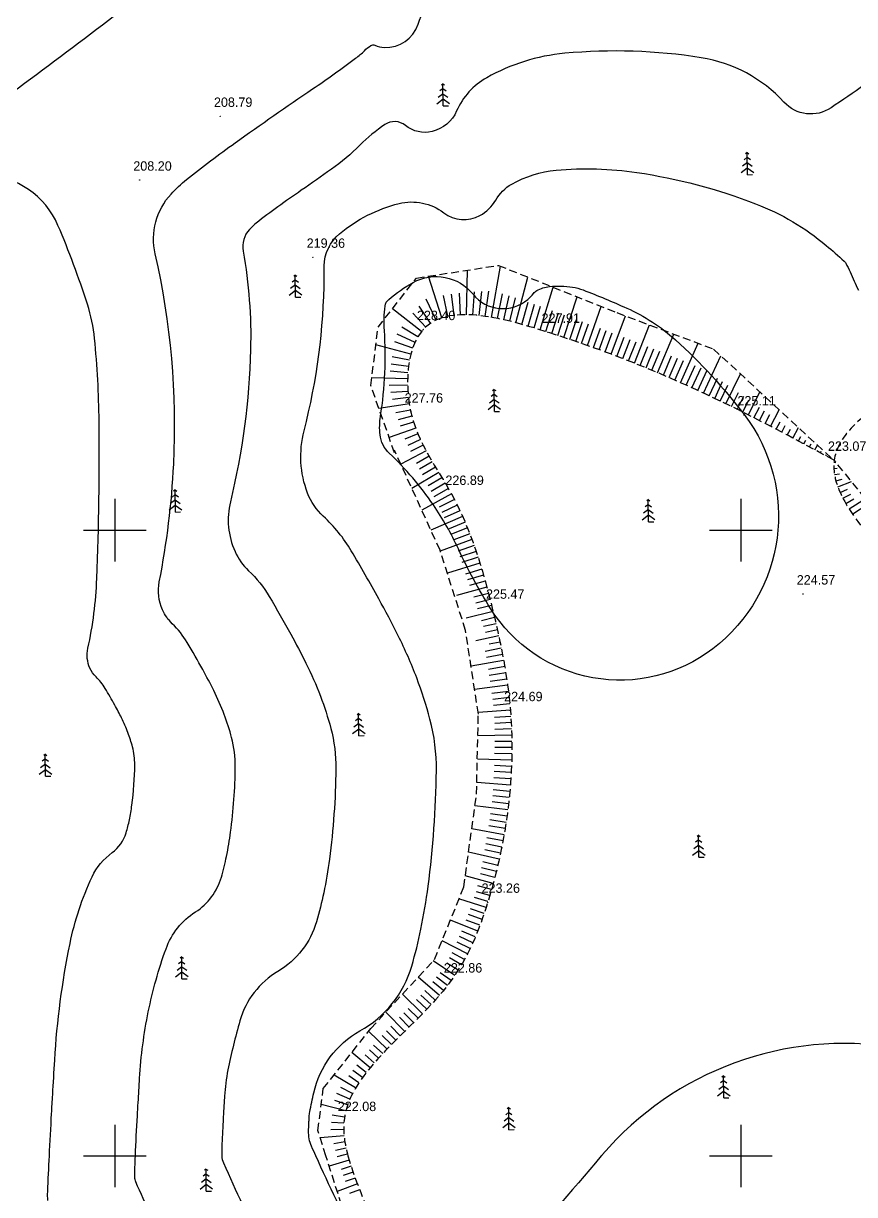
# Model space of a CAD drawing. Extents: x -83928 to -81707, y 15464 to 18601.
# Drawn here: x -82629.2 to -82363.7, y 16987.7 to 17362 of the extents above; entities that cross this region are included whole.
import ezdxf

# ---------------------------------------------------------------- set-up
doc = ezdxf.new("R2010")
doc.units = 0
doc.header["$MEASUREMENT"] = 0
doc.linetypes.add('INTERROMPU', pattern=[0.75, 0.5, -0.25])
doc.layers.add('ACCE', color=4, linetype='INTERROMPU', lineweight=25)
for name, color, linetype in [('ALT', 7, 'Continuous'), ('Carroyage 1', 7, 'Continuous'), ('CNiv_1', 1, 'Continuous'), ('LIMITE', 40, 'INTERROMPU'), ('POINTS', 3, 'Continuous'), ('Talus', 5, 'Continuous'), ('USL', 2, 'Continuous')]:
    doc.layers.add(name, color=color, linetype=linetype)

# ---------------------------------------------------------------- blocks, each defined once
blk = doc.blocks.new('T10')
at = {"layer": 'USL'}
for p, q in [((0.02, 1.94), (-0.77, 1.36)), ((0.02, 2.78), (-0.5, 2.4)), ((0.02, 3.53), (-0.26, 3.33)), ((-0.02, 3.53), (0.26, 3.33)), ((-0.02, 2.78), (0.5, 2.4)), ((-0.02, 1.94), (0.77, 1.36)), ((0, 0), (0, 3.5)), ((-1, 0.34), (-0.02, 1.1)), ((-0.02, 1.1), (1.01, 0.34)), ((0, 0), (0.83, 0))]:
    blk.add_line(p, q, dxfattribs=at)

msp = doc.modelspace()

# ---------------------------------------------------------------- linework, layer by layer
at = {"layer": 'ACCE', "linetype": 'INTERROMPU', "ltscale": 5, "extrusion": (0.000932032, -0.005533, 0.999984), "elevation": 27.49}
for points in [[(-82398.56, 17468.34), (-82341.2, 17418.95), (-82325.08, 17403.27), (-82309.02, 17390.07), (-82243.32, 17317.35)], [(-82404.08, 17461.94), (-82346.9, 17412.71), (-82330.72, 17396.97), (-82314.87, 17383.94), (-82249.59, 17311.69)]]:
    msp.add_lwpolyline(points, dxfattribs=at)
at = {"layer": 'Carroyage 1'}
for p, q in [((-82600, 17210), (-82600, 17190)), ((-82400, 17210), (-82400, 17190)), ((-82610, 17200), (-82590, 17200)), ((-82410, 17200), (-82390, 17200)), ((-82600, 17010), (-82600, 17000)), ((-82400, 17010), (-82400, 17000)), ((-82610, 17000), (-82590, 17000)), ((-82610, 17000), (-82590, 17000)), ((-82600, 17000), (-82600, 16990)), ((-82410, 17000), (-82390, 17000)), ((-82410, 17000), (-82390, 17000)), ((-82400, 17000), (-82400, 16990))]:
    msp.add_line(p, q, dxfattribs=at)
at = {"layer": 'CNiv_1'}
for points, elevation in [([(-82632.71, 17339.99, 0.005579), (-82602, 17363, 0.000762), (-82553.54, 17400.28, 0.035909)], 205), ([(-82593.43, 17000, -0.002439), (-82592.78, 17012.78, -0.000621), (-82592.53, 17017.08, -0.000344), (-82592.08, 17024.85, -0.035483), (-82589.29, 17046.09, -0.036399), (-82583.64, 17066.2, -0.164633), (-82574.22, 17078.01, 0.18106), (-82565.96, 17089.08, 0.020134), (-82564.31, 17095.76, 0.017661), (-82563, 17103.5, 0.030206), (-82561.51, 17124.38, 0.067584), (-82562.67, 17133.7, 0.026195), (-82565.06, 17141.13, 0.024595), (-82568.39, 17148.75, 0.01052), (-82571.9, 17155.43, 0.007947), (-82576.86, 17164.1, 0.068176), (-82581.63, 17170.1, -0.096693), (-82584.77, 17174.53, -0.155388), (-82585.79, 17183.49, 0.03609), (-82581.18, 17221.14, 0.068857), (-82587.09, 17288.3, -0.247335), (-82582, 17307.45, -0.037875), (-82577.05, 17312.07, -0.013153), (-82561.55, 17323.82, -0.00695), (-82536.83, 17341.03, 0.012412), (-82523.09, 17350.82, 0.031088), (-82520.25, 17353.24, -0.043974), (-82518.2, 17354.9, -0.262543), (-82516.95, 17355, 0.099266), (-82513.89, 17354.26, 0.333384), (-82503.12, 17361.71, -0.185635), (-82489.2, 17378.6, -0.105682)], 210), ([(-82360.55, 17342.3, -0.005477), (-82371.2, 17335, -0.3703), (-82386.25, 17336.8, 0.169347), (-82412.67, 17351, 0.062762), (-82456.29, 17352.41, 0.105682), (-82481.2, 17344.6, 0.161902), (-82490.81, 17333.98, -0.233352), (-82498.63, 17327.42, -0.235035), (-82507.17, 17329.35, 0.330438), (-82513.7, 17329.65, 0.048076), (-82521.69, 17323.07, -0.041636), (-82530.82, 17315.36, -0.003459), (-82540.43, 17308.63, 0.004438), (-82547.91, 17303.36, 0.013153), (-82554.8, 17298.14, 0.037875), (-82557, 17296.09, 0.234577), (-82559.01, 17289.19, -0.050828), (-82556.64, 17257.73, -0.052809), (-82563.08, 17209.09, 0.166447), (-82561.6, 17193.2, 0.096693), (-82557.26, 17187.06, -0.068176), (-82550.66, 17178.76, -0.007947), (-82543.78, 17166.75, -0.01052), (-82538.93, 17157.5, -0.024595), (-82534.31, 17146.96, -0.026195), (-82531, 17136.67, -0.067584), (-82529.39, 17123.76, -0.030206), (-82531.46, 17094.85, -0.017661), (-82533.27, 17084.13, -0.020134), (-82535.56, 17074.88, -0.190611), (-82547.88, 17058.99, 0.192486), (-82560.04, 17043.2, 0.018626), (-82563.86, 17027.5, 0.035483), (-82564.96, 17019.08, 0.000344), (-82565.23, 17014.54, 0.000621), (-82565.37, 17012.04, 0.00312), (-82565.77, 17003.92, 0.007691), (-82565.86, 17000.62, 0.023214), (-82565.84, 17000)], 215), ([(-82538.43, 17211.87, -0.154926), (-82539.54, 17231.74, 0.061013), (-82533.12, 17280.88, 0.002496), (-82533.12, 17282.98, -0.003598), (-82533.11, 17284.44, -0.219145), (-82528.21, 17294.74, -0.113237), (-82509.2, 17304.4, -0.227388), (-82494.94, 17301.47, 0.294678), (-82483.37, 17300.58, 0.139486), (-82478.34, 17305.49, -0.134922), (-82473.2, 17310.6, -0.105682), (-82459.04, 17315.04, -0.060237), (-82433.22, 17314.33, -0.055233), (-82395.3, 17304.33, -0.083026), (-82372.75, 17291, -0.009223), (-82367.03, 17286.01, -0.082203), (-82366.5, 17285.33, -0.026087), (-82365.14, 17282.54, 0.012712), (-82362.5, 17276.75, 0.021678)], 220), ([(-82620.89, 17000, -0.001691), (-82620.19, 17013.52, -0.000621), (-82619.84, 17019.61, -0.000344), (-82619.19, 17030.62, -0.035483), (-82614.3, 17067.92, -0.059667), (-82607.24, 17089.2, -0.12682), (-82600.82, 17096.95, 0.166833), (-82596.36, 17103.28, 0.020134), (-82595.34, 17107.39, 0.017661), (-82594.54, 17112.15, 0.030206), (-82593.62, 17125.01, 0.067584), (-82594.33, 17130.74, 0.026195), (-82595.8, 17135.31, 0.024595), (-82597.86, 17140, 0.01052), (-82600.01, 17144.11, 0.007947), (-82603.07, 17149.45, 0.068176), (-82606, 17153.14, -0.096693), (-82607.93, 17155.87, -0.161508), (-82608.59, 17162.26, 0.045115), (-82605.73, 17184.55, 0.011766), (-82605.02, 17234.79, 0.022295), (-82606.45, 17261.27, 0.053558), (-82608.74, 17272.21, 0.022187), (-82618.14, 17297.43, 0.294491), (-82641.71, 17313.43, -0.698334)], 205), ([(-82535.78, 17000, -0.001585), (-82537.15, 17003.09, -0.113233), (-82538.1, 17008.03, -0.001881), (-82538.02, 17010.07, -0.00312), (-82537.96, 17011.3, -0.000621), (-82537.92, 17012.01, -0.000344), (-82537.85, 17013.31, -0.035483), (-82537.74, 17014.13, -0.004729), (-82536.44, 17020.2, -0.213894), (-82521.69, 17039.95, 0.197527), (-82505.16, 17060.68, 0.020134), (-82502.23, 17072.5, 0.017661), (-82499.92, 17086.19, 0.030206), (-82497.28, 17123.14, 0.067584), (-82499.33, 17139.63, 0.026195), (-82503.56, 17152.78, 0.024595), (-82509.46, 17166.25, 0.01052), (-82515.67, 17178.08, 0.007947), (-82524.45, 17193.41, 0.07318), (-82533.4, 17204.44, -0.116773), (-82538.43, 17211.87, -0.154926)], 220), ([(-82350.58, 17034.65, 0.262098), (-82444.33, 17000.33, 0.000006), (-82444.62, 17000, 0.002223)], 220), ([(-82621.38, 16985.79, -0.028074), (-82621.42, 16988.57, -0.001429), (-82620.89, 17000)], 205), ([(-82583.57, 16970.43, -0.006442), (-82593.29, 16991.71, -0.099116), (-82593.62, 16993.21, -0.015842), (-82593.58, 16996.43, -0.000681), (-82593.43, 17000)], 210), ([(-82565.84, 17000, 0.08393), (-82565.29, 16997.84, 0.010234), (-82552.86, 16971.14, 0.016198), (-82544.29, 16955.04, -0.01797), (-82536.62, 16940.5, -0.168288), (-82534.95, 16926.12, 0.239803), (-82532.33, 16916, 0.133027), (-82527.66, 16912.92, -0.14566), (-82523.45, 16910, -0.020113), (-82516.91, 16901.11, 0.014194), (-82507.8, 16888.4, 0.005576), (-82492.62, 16868.92, 0.007826), (-82481.44, 16855.33, 0.008916), (-82480.44, 16854.19, 0.008916)], 215), ([(-82444.62, 17000, 0.00063), (-82473.82, 16965.74, 0.002223), (-82482.2, 16955.8, 0.007348), (-82495.63, 16939.23, -0.014626), (-82502.5, 16931, -0.189977), (-82506.73, 16928.85, -0.139126), (-82513, 16930, -0.390364), (-82518.18, 16943.41, 0.218281), (-82519.44, 16966.75, 0.002035), (-82521.02, 16969.72, -0.002841), (-82522.14, 16971.86, -0.014672), (-82535.78, 17000, -0.113233)], 220)]:
    msp.add_lwpolyline(points, format="xyb", dxfattribs=dict(at, elevation=elevation))
at = {"layer": 'CNiv_1', "flags": 128}
msp.add_lwpolyline([(-82399, 17237, -0.414029), (-82408.98, 17162.1, -0.442399), (-82480, 17175, -0.031521), (-82490.26, 17194, 0.042119), (-82498.24, 17208.07, 0.05287), (-82512.32, 17224.59, -0.17797), (-82515.27, 17230.53, -0.065391), (-82515.13, 17236.39, 0.027423), (-82513.75, 17250.25, 0.027715), (-82513.9, 17263.84, -0.04817), (-82513.67, 17271.67, -0.189535), (-82512.51, 17273.77, -0.046468), (-82504.7, 17279.15, -0.366971), (-82485.57, 17275.4, 0.424165), (-82468.11, 17273.74, 0.051851), (-82466.26, 17275.68, -0.100454), (-82465.2, 17276.6, -0.105682), (-82461.16, 17277.87, -0.060237), (-82453.78, 17277.67, -0.055233), (-82450.38, 17276.77, -0.012896), (-82436.5, 17271, -0.079329), (-82420.91, 17260.83, -0.04544)], format="xyb", close=True, dxfattribs=at)
at = {"layer": 'LIMITE', "linetype": 'INTERROMPU', "ltscale": 5, "extrusion": (0.000932032, -0.005533, 0.999984)}
for p, q in [((-82503.68, 17280.58, 191.03), (-82477.47, 17284.65, 191.03)), ((-82477.47, 17284.65, 191.03), (-82439.63, 17269.53, 190.91)), ((-82515.9, 17264.88, 190.96), (-82503.68, 17280.58, 191.03)), ((-82439.63, 17269.53, 190.91), (-82408.77, 17257.9, 190.82)), ((-82518.23, 17246.27, 190.86), (-82515.9, 17264.88, 190.96)), ((-82408.77, 17257.9, 190.82), (-82369.68, 17221.73, 190.58)), ((-82510.66, 17224.75, 190.73), (-82518.23, 17246.27, 190.86)), ((-82496.11, 17193.57, 190.55), (-82510.66, 17225.55, 190.74)), ((-82339.07, 17184.03, 197.67), (-82370.21, 17222.36, 197.91)), ((-82487.95, 17167.99, 190.4), (-82496.11, 17193.57, 190.55)), ((-82483.88, 17141.24, 190.24), (-82487.95, 17167.99, 190.4)), ((-82484.46, 17115.65, 190.1), (-82483.88, 17141.24, 190.24)), ((-82488.53, 17085.99, 189.94), (-82484.46, 17115.65, 190.1)), ((-82497.88, 17062.81, 189.82), (-82488.53, 17085.99, 189.94)), ((-82518.25, 17040.72, 189.72), (-82497.88, 17062.81, 189.82)), ((-82533.39, 17021.52, 189.63), (-82518.25, 17040.72, 189.72)), ((-82535.14, 17008.15, 189.56), (-82533.39, 17021.52, 189.63)), ((-82532.55, 17000, 189.51), (-82535.14, 17008.15, 189.56)), ((-82527.57, 16984.31, 189.42), (-82532.55, 17000, 189.51))]:
    msp.add_line(p, q, dxfattribs=at)
at = {"layer": 'LIMITE', "linetype": 'INTERROMPU', "ltscale": 5, "extrusion": (0.003135, -0.012036, 0.999923), "elevation": -267.65}
msp.add_lwpolyline([(-82452.11, 17507.6), (-82455.54, 17501.56), (-82487.39, 17481.59), (-82546.15, 17469.76), (-82581.96, 17446.68), (-82598.11, 17417.97), (-82642.12, 17402.04), (-82674.6, 17371.39), (-82708.84, 17372.91), (-82729.53, 17318.78)], dxfattribs=at)
at = {"layer": 'LIMITE', "linetype": 'INTERROMPU', "ltscale": 5}
msp.add_spline([(-82203.95, 17367.36, 199.13), (-82230.46, 17316.54, 198.6), (-82270.59, 17279.52, 198.28), (-82288.23, 17283.75, 198.39), (-82327.95, 17259.91, 198.23), (-82370.21, 17222.35, 198.48), (-82343.1, 17181.06, 197.65)], degree=3, dxfattribs=at)
for points, knots in [([(-82370.21, 17222.36, 197.91), (-82396.86, 17236.74, 198.01), (-82434.09, 17256.84, 198.16), (-82505.21, 17275.56, 198.33), (-82508.56, 17234.46, 198.1), (-82489.11, 17209.91, 197.95), (-82479.32, 17176.82, 197.75), (-82470.44, 17133.27, 197.13), (-82476.08, 17091.05, 196.66), (-82493.92, 17046.39, 196.18), (-82529.7, 17024.64, 196), (-82526.58, 17003.93, 195.78), (-82525.52, 17000, 195.73)], [0, 0, 0, 0, 100.209779, 140.01896, 166.669814, 196.037881, 234.650469, 267.898502, 329.572572, 357.758757, 413.507257, 426.019325, 426.019325, 426.019325, 426.019325]), ([(-82370.21, 17222.36, 197.91), (-82396.86, 17236.74, 198.01), (-82434.09, 17256.84, 198.16), (-82505.21, 17275.56, 198.33), (-82508.56, 17234.46, 198.1), (-82489.11, 17209.91, 197.95), (-82479.32, 17176.82, 197.75), (-82470.44, 17133.27, 197.13), (-82476.08, 17091.05, 196.66), (-82493.92, 17046.39, 196.18), (-82529.7, 17024.64, 196), (-82526.58, 17003.93, 195.78), (-82525.52, 17000, 195.73)], [0, 0, 0, 0, 100.209779, 140.01896, 166.669814, 196.037881, 234.650469, 267.898502, 329.572572, 357.758757, 413.507257, 426.019325, 426.019325, 426.019325, 426.019325]), ([(-82525.52, 17000, 195.73), (-82523.16, 16991.33, 195.63), (-82510.93, 16967.57, 195.32), (-82522.44, 16900, 193.89), (-82447.39, 16851.72, 199.05), (-82443.13, 16774.38, 192.28), (-82477.17, 16742.59, 192.66), (-82496.45, 16699.79, 191.94), (-82499.09, 16628.25, 191.19), (-82546.86, 16629.31, 191.29), (-82571.05, 16629.84, 191.34)], [426.019325, 426.019325, 426.019325, 426.019325, 453.644254, 496.652813, 621.95746, 672.489024, 701.694099, 755.865166, 816.146168, 877.992146, 877.992146, 877.992146, 877.992146]), ([(-82525.52, 17000, 195.73), (-82523.16, 16991.33, 195.63), (-82510.93, 16967.57, 195.32), (-82522.44, 16900, 193.89), (-82447.39, 16851.72, 199.05), (-82443.13, 16774.38, 192.28), (-82477.17, 16742.59, 192.66), (-82496.45, 16699.79, 191.94), (-82499.09, 16628.25, 191.19), (-82546.86, 16629.31, 191.29), (-82571.05, 16629.84, 191.34)], [426.019325, 426.019325, 426.019325, 426.019325, 453.644254, 496.652813, 621.95746, 672.489024, 701.694099, 755.865166, 816.146168, 877.992146, 877.992146, 877.992146, 877.992146])]:
    msp.add_open_spline(points, degree=3, knots=knots, dxfattribs=at)
at = {"layer": 'POINTS', "extrusion": (0.002059, -0.012217, 0.999923)}
for centre in [(-82566.56, 17331.36, -182.42), (-82592.32, 17310.97, -182.42), (-82536.95, 17286.31, -182.42), (-82501.72, 17263.2, -182.42), (-82461.92, 17262.33, -182.42), (-82505.65, 17236.84, -182.42), (-82399.36, 17235.93, -182.42), (-82370.44, 17221.42, -182.42), (-82492.63, 17210.52, -182.42), (-82380.4, 17178.69, -182.42), (-82479.66, 17174.14, -182.42), (-82473.87, 17141.4, -182.42), (-82481.09, 17080.15, -182.42), (-82493.13, 17054.67, -182.42), (-82527, 17010.39, -182.42)]:
    msp.add_circle(centre, 0.05, dxfattribs=at)
at = {"layer": 'Talus', "linetype": 'ByBlock', "extrusion": (0.000932032, -0.005533, 0.999984)}
for p, q in [((-82487.62, 17268.86, 198.27), (-82487.38, 17283.11, 191.03)), ((-82479.67, 17268.02, 198.26), (-82476.8, 17284.38, 191.03)), ((-82495.52, 17267.86, 198.28), (-82499.79, 17281.18, 191.03)), ((-82471.87, 17266.28, 198.24), (-82468.04, 17280.88, 191)), ((-82493.59, 17268.37, 198.28), (-82494.96, 17275.04, 194.66)), ((-82491.61, 17268.68, 198.28), (-82492.4, 17275.44, 194.65)), ((-82489.62, 17268.84, 198.28), (-82489.92, 17275.75, 194.65)), ((-82485.62, 17268.77, 198.27), (-82485.13, 17276.15, 194.65)), ((-82483.63, 17268.6, 198.27), (-82482.79, 17276.27, 194.65)), ((-82481.65, 17268.34, 198.27), (-82480.49, 17276.35, 194.65)), ((-82477.71, 17267.65, 198.26), (-82476.11, 17275.56, 194.64)), ((-82475.75, 17267.23, 198.25), (-82474.03, 17274.91, 194.63)), ((-82473.81, 17266.77, 198.25), (-82471.98, 17274.25, 194.63)), ((-82464.18, 17264.06, 198.23), (-82459.99, 17277.66, 190.98)), ((-82456.57, 17261.61, 198.2), (-82452.28, 17274.58, 190.95)), ((-82502.06, 17263.46, 198.26), (-82511.3, 17270.79, 190.99)), ((-82499.13, 17266.16, 198.27), (-82502.75, 17271.64, 194.64)), ((-82497.38, 17267.13, 198.27), (-82500.53, 17273.86, 194.65)), ((-82469.94, 17265.75, 198.24), (-82467.96, 17272.91, 194.62)), ((-82468.01, 17265.21, 198.24), (-82465.98, 17272.23, 194.61)), ((-82466.1, 17264.64, 198.23), (-82464.03, 17271.55, 194.61)), ((-82449, 17259.01, 198.18), (-82444.6, 17271.52, 190.93)), ((-82500.7, 17264.93, 198.26), (-82504.8, 17269.4, 194.63)), ((-82462.27, 17263.46, 198.22), (-82460.16, 17270.17, 194.6)), ((-82460.37, 17262.85, 198.21), (-82458.24, 17269.48, 194.59)), ((-82458.47, 17262.23, 198.21), (-82456.33, 17268.79, 194.58)), ((-82454.67, 17260.97, 198.2), (-82452.51, 17267.39, 194.57)), ((-82452.78, 17260.33, 198.19), (-82450.61, 17266.69, 194.57)), ((-82441.49, 17256.27, 198.16), (-82436.9, 17268.5, 190.91)), ((-82503.18, 17261.81, 198.25), (-82508.35, 17264.88, 194.61)), ((-82450.89, 17259.67, 198.19), (-82448.7, 17265.98, 194.56)), ((-82447.12, 17258.34, 198.18), (-82444.9, 17264.54, 194.55)), ((-82445.24, 17257.66, 198.17), (-82443, 17263.82, 194.54)), ((-82443.36, 17256.97, 198.17), (-82441.1, 17263.1, 194.54)), ((-82434.03, 17253.38, 198.14), (-82429.17, 17265.59, 190.88)), ((-82505.41, 17256.26, 198.22), (-82516.61, 17259.22, 190.93)), ((-82504.84, 17258.18, 198.23), (-82510.54, 17260.16, 194.59)), ((-82504.1, 17260.03, 198.24), (-82509.85, 17262.65, 194.6)), ((-82439.62, 17255.56, 198.16), (-82437.29, 17261.67, 194.53)), ((-82437.75, 17254.84, 198.15), (-82435.39, 17260.94, 194.52)), ((-82435.89, 17254.11, 198.14), (-82433.5, 17260.22, 194.52)), ((-82426.63, 17250.34, 198.11), (-82421.44, 17262.68, 190.86)), ((-82419.29, 17247.15, 198.09), (-82413.7, 17259.76, 190.84)), ((-82432.17, 17252.63, 198.13), (-82429.7, 17258.75, 194.5)), ((-82430.32, 17251.87, 198.13), (-82427.81, 17258, 194.5)), ((-82428.47, 17251.11, 198.12), (-82425.92, 17257.26, 194.49)), ((-82424.79, 17249.55, 198.11), (-82422.14, 17255.75, 194.48)), ((-82412.01, 17243.83, 198.06), (-82406.46, 17255.77, 190.81)), ((-82506.16, 17252.33, 198.2), (-82511.73, 17253.07, 194.55)), ((-82505.85, 17254.31, 198.21), (-82511.4, 17255.38, 194.56)), ((-82422.95, 17248.76, 198.1), (-82420.26, 17254.99, 194.47)), ((-82421.12, 17247.96, 198.1), (-82418.38, 17254.23, 194.47)), ((-82417.46, 17246.34, 198.08), (-82414.61, 17252.68, 194.46)), ((-82415.64, 17245.51, 198.08), (-82412.73, 17251.91, 194.45)), ((-82506.47, 17248.35, 198.18), (-82517.93, 17248.67, 190.87)), ((-82506.37, 17250.34, 198.19), (-82511.99, 17250.79, 194.54)), ((-82413.82, 17244.68, 198.07), (-82410.94, 17250.96, 194.44)), ((-82410.2, 17242.98, 198.06), (-82407.54, 17248.64, 194.43)), ((-82404.79, 17240.39, 198.04), (-82400.16, 17249.94, 190.77)), ((-82506.47, 17246.35, 198.17), (-82512.33, 17246.24, 194.51)), ((-82506.38, 17244.35, 198.16), (-82511.84, 17244, 194.5)), ((-82408.39, 17242.12, 198.05), (-82405.85, 17247.48, 194.42)), ((-82406.59, 17241.26, 198.05), (-82404.16, 17246.32, 194.41)), ((-82506.2, 17242.36, 198.14), (-82511.33, 17241.79, 194.49)), ((-82402.99, 17239.51, 198.03), (-82400.8, 17244, 194.4)), ((-82401.2, 17238.62, 198.03), (-82399.12, 17242.84, 194.39)), ((-82399.41, 17237.73, 198.02), (-82397.45, 17241.67, 194.38)), ((-82397.62, 17236.83, 198.01), (-82393.94, 17244.18, 190.73)), ((-82505.92, 17240.38, 198.13), (-82515.62, 17238.86, 190.81)), ((-82505.56, 17238.41, 198.12), (-82510.18, 17237.46, 194.46)), ((-82395.84, 17235.92, 198.01), (-82394.12, 17239.34, 194.36)), ((-82394.06, 17235.01, 198), (-82392.45, 17238.17, 194.36)), ((-82392.28, 17234.1, 197.99), (-82390.8, 17237, 194.35)), ((-82390.51, 17233.18, 197.99), (-82387.78, 17238.48, 190.69)), ((-82505.1, 17236.47, 198.11), (-82509.54, 17235.31, 194.45)), ((-82504.54, 17234.55, 198.1), (-82508.85, 17233.2, 194.44)), ((-82388.73, 17232.25, 197.98), (-82387.49, 17234.66, 194.33)), ((-82386.96, 17231.32, 197.97), (-82385.84, 17233.48, 194.32)), ((-82503.89, 17232.65, 198.09), (-82512.36, 17229.58, 190.76)), ((-82503.16, 17230.79, 198.08), (-82507.36, 17229.06, 194.41)), ((-82385.19, 17230.39, 197.97), (-82384.19, 17232.31, 194.32)), ((-82383.43, 17229.45, 197.96), (-82381.66, 17232.82, 190.66)), ((-82381.66, 17228.51, 197.95), (-82380.9, 17229.96, 194.3)), ((-82502.36, 17228.96, 198.07), (-82506.44, 17227.1, 194.4)), ((-82501.49, 17227.16, 198.06), (-82505.53, 17225.15, 194.39)), ((-82379.9, 17227.57, 197.94), (-82379.26, 17228.79, 194.29)), ((-82378.13, 17226.62, 197.94), (-82377.62, 17227.61, 194.28)), ((-82376.37, 17225.68, 197.93), (-82375.58, 17227.2, 190.62)), ((-82500.56, 17225.39, 198.05), (-82508.63, 17221.09, 190.71)), ((-82499.6, 17223.64, 198.04), (-82503.66, 17221.36, 194.37)), ((-82498.59, 17221.9, 198.02), (-82502.71, 17219.51, 194.36)), ((-82374.61, 17224.73, 197.92), (-82374.34, 17225.26, 194.27)), ((-82372.85, 17223.78, 197.92), (-82372.7, 17224.09, 194.26)), ((-82371.09, 17222.83, 197.91), (-82371.06, 17222.91, 194.25)), ((-82370.28, 17221.74, 198.48), (-82369.67, 17221.69, 197.9)), ((-82496.53, 17218.48, 198), (-82505.09, 17213.31, 190.66)), ((-82497.57, 17220.19, 198.01), (-82501.76, 17217.69, 194.34)), ((-82370.32, 17219.75, 198.46), (-82369.25, 17219.8, 198.18)), ((-82370.1, 17217.76, 198.44), (-82368.51, 17218.03, 198.16)), ((-82495.49, 17216.77, 197.99), (-82499.88, 17214.13, 194.32)), ((-82494.46, 17215.05, 197.98), (-82498.96, 17212.39, 194.31)), ((-82369.67, 17215.81, 198.42), (-82367.72, 17216.34, 198.15)), ((-82369.06, 17213.9, 198.39), (-82364.66, 17215.52, 197.86)), ((-82492.47, 17211.59, 197.96), (-82501.95, 17206.4, 190.62)), ((-82493.45, 17213.33, 197.97), (-82498.07, 17210.68, 194.3)), ((-82368.31, 17212.05, 198.36), (-82365.93, 17213.11, 198.11)), ((-82367.44, 17210.25, 198.33), (-82364.95, 17211.54, 198.09)), ((-82491.52, 17209.83, 197.95), (-82496.37, 17207.31, 194.28)), ((-82490.61, 17208.04, 197.94), (-82495.55, 17205.62, 194.27)), ((-82366.48, 17208.5, 198.3), (-82363.92, 17209.98, 198.07)), ((-82365.44, 17206.79, 198.27), (-82360.24, 17210.08, 197.83)), ((-82364.34, 17205.12, 198.24), (-82361.72, 17206.9, 198.03)), ((-82488.91, 17204.42, 197.92), (-82499.01, 17199.96, 190.58)), ((-82489.74, 17206.24, 197.93), (-82494.75, 17203.91, 194.26)), ((-82488.11, 17202.59, 197.9), (-82493.19, 17200.46, 194.24)), ((-82487.35, 17200.74, 197.89), (-82492.43, 17198.71, 194.23)), ((-82485.91, 17197.01, 197.87), (-82496.03, 17193.33, 190.54)), ((-82486.61, 17198.88, 197.88), (-82491.69, 17196.95, 194.22)), ((-82485.23, 17195.13, 197.85), (-82490.35, 17193.35, 194.19)), ((-82484.58, 17193.24, 197.84), (-82489.74, 17191.52, 194.18)), ((-82483.35, 17189.43, 197.81), (-82493.77, 17186.25, 190.5)), ((-82483.96, 17191.34, 197.83), (-82489.15, 17189.68, 194.17)), ((-82482.77, 17187.52, 197.8), (-82487.96, 17185.99, 194.14)), ((-82482.21, 17185.6, 197.78), (-82487.3, 17184.16, 194.13)), ((-82481.14, 17181.75, 197.75), (-82490.88, 17179.16, 190.46)), ((-82481.66, 17183.67, 197.76), (-82486.65, 17182.31, 194.12)), ((-82480.62, 17179.81, 197.73), (-82485.37, 17178.59, 194.09)), ((-82480.12, 17177.88, 197.71), (-82484.73, 17176.72, 194.07)), ((-82479.16, 17173.99, 197.67), (-82487.79, 17171.93, 190.42)), ((-82479.64, 17175.94, 197.69), (-82484.1, 17174.85, 194.06)), ((-82478.69, 17172.05, 197.65), (-82482.85, 17171.08, 194.03)), ((-82478.23, 17170.1, 197.63), (-82482.24, 17169.2, 194.01)), ((-82477.36, 17166.2, 197.58), (-82484.69, 17164.65, 190.38)), ((-82477.79, 17168.15, 197.6), (-82481.63, 17167.31, 193.99)), ((-82476.54, 17162.29, 197.53), (-82481.66, 17161.28, 193.94)), ((-82476.94, 17164.24, 197.56), (-82480.42, 17163.54, 193.96)), ((-82475.79, 17158.36, 197.48), (-82486.2, 17156.51, 190.33)), ((-82476.15, 17160.32, 197.51), (-82481.32, 17159.36, 193.92)), ((-82475.44, 17156.39, 197.45), (-82480.68, 17155.51, 193.89)), ((-82475.12, 17154.41, 197.43), (-82480.37, 17153.59, 193.87)), ((-82474.81, 17152.44, 197.4), (-82480.08, 17151.68, 193.85)), ((-82474.53, 17150.46, 197.38), (-82485.07, 17149.06, 190.29)), ((-82474.27, 17148.47, 197.35), (-82479.53, 17147.84, 193.81)), ((-82474.04, 17146.49, 197.32), (-82479.27, 17145.93, 193.8)), ((-82473.83, 17144.5, 197.3), (-82479.03, 17144.02, 193.78)), ((-82473.65, 17142.51, 197.27), (-82483.95, 17141.69, 190.25)), ((-82473.5, 17140.51, 197.24), (-82478.7, 17140.18, 193.74)), ((-82473.38, 17138.52, 197.22), (-82478.66, 17138.25, 193.72)), ((-82473.28, 17136.52, 197.19), (-82478.64, 17136.32, 193.7)), ((-82473.22, 17134.52, 197.17), (-82484.03, 17134.27, 190.21)), ((-82473.18, 17132.52, 197.14), (-82478.63, 17132.47, 193.67)), ((-82473.18, 17128.52, 197.09), (-82478.67, 17128.62, 193.63)), ((-82473.16, 17130.52, 197.12), (-82478.64, 17130.54, 193.65)), ((-82473.22, 17126.52, 197.07), (-82484.2, 17126.85, 190.17)), ((-82473.28, 17124.52, 197.04), (-82478.76, 17124.76, 193.6)), ((-82473.49, 17120.53, 197), (-82478.91, 17120.9, 193.57)), ((-82473.38, 17122.53, 197.02), (-82478.83, 17122.83, 193.58)), ((-82473.64, 17118.54, 196.97), (-82484.37, 17119.41, 190.12)), ((-82473.8, 17116.54, 196.95), (-82479.11, 17117.04, 193.53)), ((-82473.99, 17114.55, 196.93), (-82479.23, 17115.11, 193.52)), ((-82474.45, 17110.58, 196.88), (-82484.96, 17111.95, 190.08)), ((-82474.21, 17112.56, 196.9), (-82479.46, 17113.18, 193.5)), ((-82475, 17106.62, 196.84), (-82480.24, 17107.43, 193.45)), ((-82474.71, 17108.6, 196.86), (-82479.97, 17109.35, 193.47)), ((-82475.65, 17102.67, 196.79), (-82485.99, 17104.52, 190.04)), ((-82475.31, 17104.64, 196.81), (-82480.52, 17105.51, 193.43)), ((-82476.38, 17098.74, 196.75), (-82481.44, 17099.77, 193.39)), ((-82476, 17100.7, 196.77), (-82481.12, 17101.68, 193.4)), ((-82477.21, 17094.83, 196.7), (-82487.01, 17097.05, 190)), ((-82476.79, 17096.78, 196.73), (-82481.77, 17097.85, 193.37)), ((-82478.13, 17090.93, 196.66), (-82482.83, 17092.11, 193.32)), ((-82477.66, 17092.88, 196.68), (-82482.46, 17094.03, 193.34)), ((-82479.13, 17087.06, 196.62), (-82488.05, 17089.52, 189.96)), ((-82478.62, 17088.99, 196.64), (-82483.2, 17090.2, 193.31)), ((-82480.23, 17083.21, 196.58), (-82484.43, 17084.47, 193.26)), ((-82479.67, 17085.13, 196.6), (-82483.99, 17086.38, 193.27)), ((-82481.4, 17079.39, 196.54), (-82490.06, 17082.21, 189.92)), ((-82480.8, 17081.3, 196.56), (-82485.08, 17082.63, 193.24)), ((-82482.68, 17075.6, 196.49), (-82487.07, 17077.17, 193.2)), ((-82482.03, 17077.49, 196.51), (-82486.39, 17078.98, 193.21)), ((-82484.09, 17071.86, 196.45), (-82492.82, 17075.36, 189.89)), ((-82483.37, 17073.72, 196.47), (-82487.75, 17075.38, 193.19)), ((-82487.38, 17064.57, 196.38), (-82495.48, 17068.76, 189.85)), ((-82486.49, 17066.36, 196.4), (-82490.65, 17068.38, 193.13)), ((-82485.64, 17068.17, 196.41), (-82489.9, 17070.1, 193.14)), ((-82484.85, 17070.01, 196.43), (-82489.17, 17071.85, 193.16)), ((-82488.32, 17062.8, 196.36), (-82492.23, 17064.97, 193.1)), ((-82491.44, 17057.68, 196.31), (-82498.3, 17062.35, 189.82)), ((-82490.35, 17059.36, 196.32), (-82493.9, 17061.61, 193.08)), ((-82489.31, 17061.06, 196.34), (-82493.05, 17063.28, 193.09)), ((-82496.31, 17051.34, 196.24), (-82503.07, 17057.18, 189.8)), ((-82493.78, 17054.44, 196.27), (-82497.22, 17057.12, 193.04)), ((-82492.59, 17056.04, 196.29), (-82496.04, 17058.56, 193.05)), ((-82495.03, 17052.88, 196.26), (-82498.44, 17055.69, 193.03)), ((-82501.74, 17045.47, 196.19), (-82508.11, 17051.71, 189.77)), ((-82500.35, 17046.91, 196.2), (-82503.59, 17050.01, 192.99)), ((-82498.98, 17048.36, 196.21), (-82502.27, 17051.42, 193)), ((-82497.63, 17049.84, 196.23), (-82500.97, 17052.84, 193.01)), ((-82507.4, 17039.81, 196.13), (-82513.43, 17045.95, 189.75)), ((-82503.14, 17044.04, 196.17), (-82506.28, 17047.17, 192.97)), ((-82505.97, 17041.22, 196.15), (-82509.02, 17044.32, 192.95)), ((-82504.55, 17042.63, 196.16), (-82507.65, 17045.75, 192.96)), ((-82513.05, 17034.15, 196.08), (-82518.93, 17039.86, 189.72)), ((-82511.65, 17035.58, 196.09), (-82514.61, 17038.52, 192.91)), ((-82510.24, 17037, 196.11), (-82513.21, 17039.98, 192.92)), ((-82508.82, 17038.41, 196.12), (-82511.81, 17041.44, 192.93)), ((-82514.43, 17032.7, 196.07), (-82517.33, 17035.45, 192.89)), ((-82518.42, 17028.22, 196.02), (-82524.26, 17033.1, 189.68)), ((-82517.12, 17029.74, 196.04), (-82520.01, 17032.28, 192.87)), ((-82515.79, 17031.24, 196.05), (-82518.67, 17033.88, 192.88)), ((-82520.87, 17025.06, 195.99), (-82523.96, 17027.32, 192.83)), ((-82519.67, 17026.66, 196.01), (-82522.66, 17029.01, 192.84)), ((-82523.07, 17021.73, 195.96), (-82529.98, 17025.85, 189.65)), ((-82522.01, 17023.42, 195.98), (-82525.25, 17025.58, 192.82)), ((-82524.91, 17018.17, 195.93), (-82529.04, 17019.99, 192.78)), ((-82524.04, 17019.98, 195.95), (-82527.79, 17021.93, 192.79)), ((-82526.22, 17014.4, 195.89), (-82534.05, 17016.44, 189.6)), ((-82525.64, 17016.31, 195.91), (-82529.67, 17017.74, 192.76)), ((-82526.62, 17012.44, 195.87), (-82530.52, 17013.08, 192.73)), ((-82526.88, 17008.46, 195.83), (-82531, 17008.38, 192.69)), ((-82526.85, 17010.46, 195.85), (-82530.81, 17010.72, 192.71)), ((-82526.76, 17006.46, 195.81), (-82534.38, 17005.75, 189.54)), ((-82526.5, 17004.48, 195.78), (-82530.06, 17003.92, 192.66)), ((-82526.13, 17002.51, 195.76), (-82529.51, 17001.8, 192.64)), ((-82525.13, 16998.64, 195.72), (-82531.53, 16996.78, 189.49)), ((-82525.67, 17000.57, 195.74), (-82528.93, 16999.74, 192.62)), ((-82525.67, 17000.57, 195.74), (-82527.9, 17000, 193.61)), ((-82524.53, 16996.73, 195.69), (-82527.7, 16995.72, 192.59)), ((-82523.89, 16994.84, 195.67), (-82527.05, 16993.75, 192.57)), ((-82522.51, 16991.09, 195.62), (-82528.95, 16988.67, 189.44)), ((-82523.21, 16992.96, 195.65), (-82526.4, 16991.8, 192.55)), ((-82521.79, 16989.22, 195.6), (-82525.06, 16987.97, 192.52))]:
    msp.add_line(p, q, dxfattribs=at)

# ---------------------------------------------------------------- block references
at = {"extrusion": (0.000932032, -0.005533, 0.999984), "xscale": 2.000000000010331, "yscale": 1.999999999992818, "zscale": 2.000000000000016, "rotation": 0.6767476860794991}
for p in [(-82495.06, 17335, -162.28), (-82397.91, 17312.98, -162.28), (-82542.24, 17273.86, -162.28), (-82478.74, 17237.3, -162.28), (-82580.61, 17205.18, -162.28), (-82429.48, 17202.07, -162.28), (-82522.01, 17133.69, -162.28), (-82622.08, 17120.73, -162.28), (-82413.4, 17094.82, -162.28), (-82578.52, 17055.97, -162.28), (-82405.45, 17017.92, -162.28), (-82474.06, 17007.77, -162.28), (-82570.74, 16988.14, -162.28)]:
    msp.add_blockref('T10', p, dxfattribs=at)

# ---------------------------------------------------------------- texts
at = {"layer": 'ALT', "extrusion": (0.002059, -0.012217, 0.999923)}
for s, p in [('208.79', (-82568.56, 17334.36, -182.42)), ('208.20', (-82594.32, 17313.97, -182.42)), ('219.36', (-82538.95, 17289.31, -182.42)), ('228.40', (-82503.72, 17266.2, -182.42)), ('227.91', (-82463.92, 17265.33, -182.42)), ('227.76', (-82507.65, 17239.84, -182.42)), ('225.11', (-82401.36, 17238.93, -182.42)), ('223.07', (-82372.44, 17224.42, -182.42)), ('226.89', (-82494.63, 17213.52, -182.42)), ('224.57', (-82382.4, 17181.69, -182.42)), ('225.47', (-82481.66, 17177.14, -182.42)), ('224.69', (-82475.87, 17144.4, -182.42)), ('223.26', (-82483.09, 17083.15, -182.42)), ('222.86', (-82495.13, 17057.67, -182.42)), ('222.08', (-82529, 17013.39, -182.42))]:
    msp.add_text(s, height=3, rotation=359.9958, dxfattribs=at).set_placement(p)

doc.saveas('drawing.dxf')
